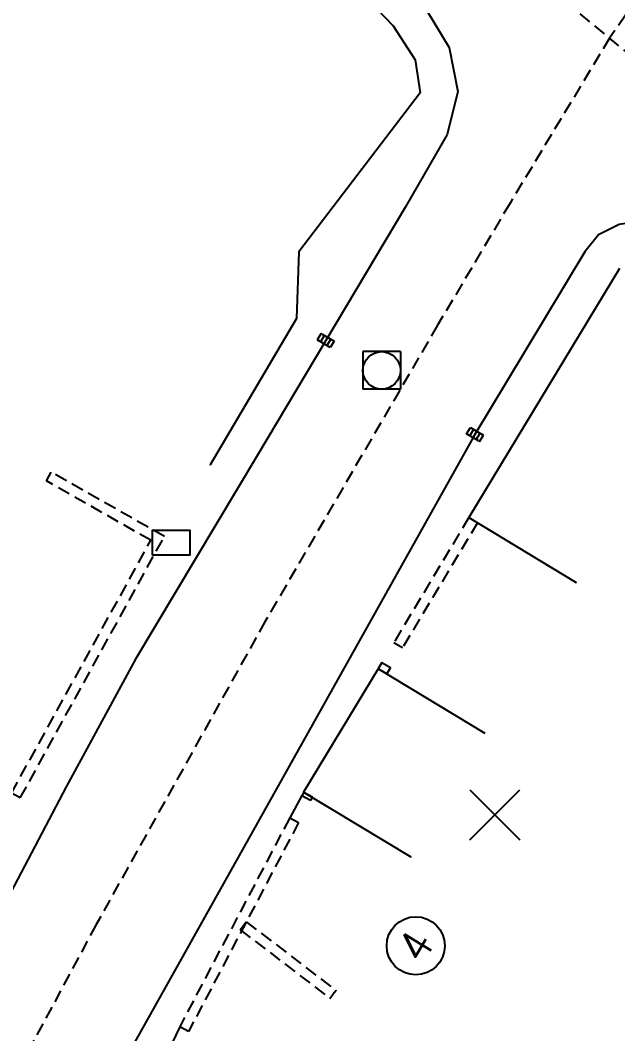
# Model space of a CAD drawing. Header units: millimetres. Extents: x 133000 to 134000, y 143000 to 144000.
# Drawn here: x 133341.51 to 133365.38, y 143817.87 to 143858.34 of the extents above; entities that cross this region are included whole.
import ezdxf
from ezdxf.enums import TextEntityAlignment as Align

# ---------------------------------------------------------------- set-up
doc = ezdxf.new("R2010")
doc.units = ezdxf.units.MM
doc.linetypes.add('DASHED', pattern=[0.75, 0.5, -0.25])
doc.layers.get('0').update_dxf_attribs({"linetype": 'CONTINUOUS'})
for name, color, linetype in [('W0001', 6, 'DASHED'), ('W0008', 7, 'CONTINUOUS'), ('W0100', 7, 'CONTINUOUS'), ('W0105', 7, 'CONTINUOUS'), ('W0112', 1, 'DASHED'), ('W0310', 3, 'CONTINUOUS'), ('W0400', 7, 'CONTINUOUS'), ('W0420', 7, 'CONTINUOUS'), ('W0991', 7, 'CONTINUOUS'), ('W1102', 7, 'CONTINUOUS'), ('W1471', 7, 'CONTINUOUS')]:
    doc.layers.add(name, color=color, linetype=linetype)
doc.styles.get("Standard").update_dxf_attribs({"font": 'romans.shx', "width": 0.85})

# ---------------------------------------------------------------- blocks, each defined once
blk = doc.blocks.new('t991o')
at = {"color": 0, "linetype": 'Continuous'}
for p, q in [((-1, 1), (1, -1)), ((-1, -1), (1, 1))]:
    blk.add_line(p, q, dxfattribs=at)
blk = doc.blocks.new('T400')
for p, q in [((-0.15, 0.3), (0.15, 0.3)), ((-0.15, -0.25), (-0.15, 0.3)), ((-0.15, 0.15), (0.15, 0.15)), ((-0.15, 0), (0.15, 0)), ((0.15, 0.3), (0.15, -0.25)), ((-0.15, -0.15), (0.15, -0.15)), ((-0.15, -0.25), (-0.15, -0.3)), ((-0.15, -0.3), (0.15, -0.3)), ((0.15, -0.3), (0.15, -0.25))]:
    blk.add_line(p, q)
blk = doc.blocks.new('T420')
for p, q in [((0.75, 0.75), (-0.75, 0.75)), ((-0.75, 0.75), (-0.75, -0.75)), ((0.75, 0.75), (0.75, -0.75)), ((0.75, -0.75), (-0.75, -0.75))]:
    blk.add_line(p, q)
blk.add_ellipse((0, 0), major_axis=(-0.53, 0.53), ratio=1, start_param=3.926991, end_param=10.210176)
blk = doc.blocks.new('T1471')
at = {"color": 0, "linetype": 'Continuous', "flags": 128}
blk.add_lwpolyline([(-0.75, -0.5), (-0.75, 0.5), (0.75, 0.5), (0.75, -0.5), (-0.75, -0.5)], dxfattribs=at)

msp = doc.modelspace()

# ---------------------------------------------------------------- linework, layer by layer
at = {"layer": 'W0001'}
for points in [[(133465.242, 143776.444), (133443.914, 143793.74), (133419.642, 143813.351), (133384.82, 143841.556), (133370.626, 143853.02), (133359.48, 143862.24), (133331.989, 143884.82), (133319.27, 143894.562)], [(133389.322, 143888.003), (133383.15, 143882.026), (133378.674, 143875.413), (133369.116, 143863.47), (133365.053, 143857.63), (133361.076, 143851.038), (133358.18, 143846.159), (133351.298, 143834.346), (133344.542, 143822.232), (133338.082, 143810.222), (133331.396, 143797.477), (133320.876, 143777.398), (133316.262, 143768.869), (133313.292, 143764.498), (133305.722, 143756.688), (133295.024, 143745.842), (133282.753, 143733.479)]]:
    msp.add_lwpolyline(points, dxfattribs=at)
at = {"layer": 'W0008'}
for points in [[(133333.613, 143878.444), (133349.454, 143865.653), (133356.264, 143860.069), (133357.759, 143858.703), (133358.638, 143857.258), (133358.984, 143855.498), (133358.559, 143853.784), (133356.9, 143850.897), (133353.71, 143845.554), (133350.989, 143840.972), (133349.325, 143838.191), (133346.106, 143832.829), (133343.336, 143827.729), (133340.281, 143821.93)], [(133463.071, 143773.652), (133439.391, 143792.845), (133382.641, 143838.789), (133379.663, 143841.21), (133377.089, 143843.29), (133369.456, 143849.441), (133368.317, 143850.164), (133366.878, 143850.408), (133365.433, 143850.189), (133364.605, 143849.768), (133364.061, 143849.092), (133360.966, 143843.945), (133359.676, 143841.802), (133343.576, 143813.071), (133340.673, 143807.567)]]:
    msp.add_lwpolyline(points, dxfattribs=at)
at = {"layer": 'W0100'}
for points in [[(133365.448, 143848.424), (133359.435, 143838.484), (133363.713, 143835.896), (133363.713, 143835.896), (133363.713, 143835.896), (133363.713, 143835.896), (133363.713, 143835.896), (133363.713, 143835.896), (133363.713, 143835.896), (133363.713, 143835.896), (133363.713, 143835.896), (133363.713, 143835.896), (133363.713, 143835.896), (133363.713, 143835.896), (133363.713, 143835.896), (133363.713, 143835.896), (133363.713, 143835.896), (133363.713, 143835.896), (133363.713, 143835.896), (133363.713, 143835.896), (133363.713, 143835.896), (133363.713, 143835.896), (133363.713, 143835.896), (133363.713, 143835.896), (133363.713, 143835.896), (133363.713, 143835.896), (133363.713, 143835.896), (133363.713, 143835.896), (133363.713, 143835.896), (133363.713, 143835.896), (133363.713, 143835.896), (133363.713, 143835.896), (133363.713, 143835.896), (133363.713, 143835.896), (133363.713, 143835.896), (133363.713, 143835.896), (133363.713, 143835.896), (133363.713, 143835.896), (133363.713, 143835.896), (133363.713, 143835.896), (133363.713, 143835.896), (133363.713, 143835.896), (133363.713, 143835.896), (133363.713, 143835.896), (133363.713, 143835.896), (133363.713, 143835.896), (133363.713, 143835.896), (133363.713, 143835.896), (133363.713, 143835.896), (133363.713, 143835.896), (133363.713, 143835.896), (133363.713, 143835.896), (133363.713, 143835.896), (133363.713, 143835.896), (133363.713, 143835.896), (133363.713, 143835.896), (133363.713, 143835.896), (133363.713, 143835.896), (133363.713, 143835.896), (133363.713, 143835.896), (133363.713, 143835.896), (133363.713, 143835.896), (133363.713, 143835.896), (133363.713, 143835.896), (133363.713, 143835.896), (133363.713, 143835.896), (133363.713, 143835.896), (133363.713, 143835.896), (133363.713, 143835.896), (133363.713, 143835.896), (133363.713, 143835.896), (133363.713, 143835.896), (133363.713, 143835.896), (133363.713, 143835.896), (133363.713, 143835.896), (133363.713, 143835.896), (133363.713, 143835.896), (133363.713, 143835.896), (133363.713, 143835.896), (133363.713, 143835.896), (133363.713, 143835.896), (133363.713, 143835.896), (133363.713, 143835.896), (133363.713, 143835.896), (133363.713, 143835.896), (133363.713, 143835.896), (133363.713, 143835.896), (133363.713, 143835.896), (133363.713, 143835.896), (133363.713, 143835.896), (133363.713, 143835.896), (133363.713, 143835.896), (133363.713, 143835.896), (133363.713, 143835.896), (133363.713, 143835.896), (133363.713, 143835.896), (133363.713, 143835.896), (133363.713, 143835.896)], [(133360.086, 143829.859), (133355.804, 143832.441), (133352.831, 143827.512), (133357.112, 143824.93), (133357.112, 143824.93), (133357.112, 143824.93), (133357.112, 143824.93), (133357.112, 143824.93), (133357.112, 143824.93), (133357.112, 143824.93), (133357.112, 143824.93), (133357.112, 143824.93), (133357.112, 143824.93), (133357.112, 143824.93), (133357.112, 143824.93), (133357.112, 143824.93), (133357.112, 143824.93), (133357.112, 143824.93), (133357.112, 143824.93), (133357.112, 143824.93), (133357.112, 143824.93), (133357.112, 143824.93), (133357.112, 143824.93), (133357.112, 143824.93), (133357.112, 143824.93), (133357.112, 143824.93), (133357.112, 143824.93), (133357.112, 143824.93), (133357.112, 143824.93), (133357.112, 143824.93), (133357.112, 143824.93), (133357.112, 143824.93), (133357.112, 143824.93), (133357.112, 143824.93), (133357.112, 143824.93), (133357.112, 143824.93), (133357.112, 143824.93), (133357.112, 143824.93), (133357.112, 143824.93), (133357.112, 143824.93), (133357.112, 143824.93), (133357.112, 143824.93), (133357.112, 143824.93), (133357.112, 143824.93), (133357.112, 143824.93), (133357.112, 143824.93), (133357.112, 143824.93), (133357.112, 143824.93), (133357.112, 143824.93), (133357.112, 143824.93), (133357.112, 143824.93), (133357.112, 143824.93), (133357.112, 143824.93), (133357.112, 143824.93), (133357.112, 143824.93), (133357.112, 143824.93), (133357.112, 143824.93), (133357.112, 143824.93), (133357.112, 143824.93), (133357.112, 143824.93), (133357.112, 143824.93), (133357.112, 143824.93), (133357.112, 143824.93), (133357.112, 143824.93), (133357.112, 143824.93), (133357.112, 143824.93), (133357.112, 143824.93), (133357.112, 143824.93), (133357.112, 143824.93), (133357.112, 143824.93), (133357.112, 143824.93), (133357.112, 143824.93), (133357.112, 143824.93), (133357.112, 143824.93), (133357.112, 143824.93), (133357.112, 143824.93), (133357.112, 143824.93), (133357.112, 143824.93), (133357.112, 143824.93), (133357.112, 143824.93), (133357.112, 143824.93), (133357.112, 143824.93), (133357.112, 143824.93), (133357.112, 143824.93), (133357.112, 143824.93), (133357.112, 143824.93), (133357.112, 143824.93), (133357.112, 143824.93), (133357.112, 143824.93), (133357.112, 143824.93), (133357.112, 143824.93), (133357.112, 143824.93), (133357.112, 143824.93), (133357.112, 143824.93), (133357.112, 143824.93), (133357.112, 143824.93), (133357.112, 143824.93), (133357.112, 143824.93), (133357.112, 143824.93), (133357.112, 143824.93), (133357.112, 143824.93), (133357.112, 143824.93), (133357.112, 143824.93), (133357.112, 143824.93), (133357.112, 143824.93), (133357.112, 143824.93), (133357.112, 143824.93), (133357.112, 143824.93), (133357.112, 143824.93), (133357.112, 143824.93), (133357.112, 143824.93), (133357.112, 143824.93), (133357.112, 143824.93), (133357.112, 143824.93), (133357.112, 143824.93), (133357.112, 143824.93), (133357.112, 143824.93), (133357.112, 143824.93), (133357.112, 143824.93), (133357.112, 143824.93)]]:
    msp.add_lwpolyline(points, dxfattribs=at)
at = {"layer": 'W0105'}
for p, q in [((133352.758, 143827.382), (133352.275, 143826.488)), ((133347.878, 143818.152), (133347.42, 143817.178))]:
    msp.add_line(p, q, dxfattribs=at)
at = {"layer": 'W0112'}
for points in [[(133341.51, 143827.291), (133341.16, 143827.484), (133346.727, 143837.574), (133342.551, 143839.947), (133342.749, 143840.295), (133342.749, 143840.295), (133342.749, 143840.295), (133342.749, 143840.295), (133342.749, 143840.295), (133342.749, 143840.295), (133342.749, 143840.295), (133342.749, 143840.295), (133342.749, 143840.295), (133342.749, 143840.295), (133342.749, 143840.295), (133342.749, 143840.295), (133342.749, 143840.295), (133342.749, 143840.295), (133342.749, 143840.295), (133342.749, 143840.295), (133342.749, 143840.295), (133342.749, 143840.295), (133342.749, 143840.295), (133342.749, 143840.295), (133342.749, 143840.295), (133342.749, 143840.295), (133342.749, 143840.295), (133342.749, 143840.295), (133342.749, 143840.295), (133342.749, 143840.295), (133342.749, 143840.295), (133342.749, 143840.295), (133342.749, 143840.295), (133342.749, 143840.295), (133342.749, 143840.295), (133342.749, 143840.295), (133342.749, 143840.295), (133342.749, 143840.295), (133342.749, 143840.295), (133342.749, 143840.295), (133342.749, 143840.295), (133342.749, 143840.295), (133342.749, 143840.295), (133342.749, 143840.295), (133342.749, 143840.295), (133342.749, 143840.295), (133342.749, 143840.295), (133342.749, 143840.295), (133342.749, 143840.295), (133342.749, 143840.295), (133342.749, 143840.295), (133342.749, 143840.295), (133342.749, 143840.295), (133342.749, 143840.295), (133342.749, 143840.295), (133342.749, 143840.295), (133342.749, 143840.295), (133342.749, 143840.295), (133342.749, 143840.295), (133342.749, 143840.295), (133342.749, 143840.295), (133342.749, 143840.295), (133342.749, 143840.295), (133342.749, 143840.295), (133342.749, 143840.295), (133342.749, 143840.295), (133342.749, 143840.295), (133342.749, 143840.295), (133342.749, 143840.295), (133342.749, 143840.295), (133342.749, 143840.295), (133342.749, 143840.295), (133342.749, 143840.295), (133342.749, 143840.295), (133342.749, 143840.295), (133342.749, 143840.295), (133342.749, 143840.295), (133342.749, 143840.295), (133342.749, 143840.295), (133342.749, 143840.295), (133342.749, 143840.295), (133342.749, 143840.295), (133342.749, 143840.295), (133342.749, 143840.295), (133342.749, 143840.295), (133342.749, 143840.295), (133342.749, 143840.295), (133342.749, 143840.295), (133342.749, 143840.295), (133342.749, 143840.295), (133342.749, 143840.295), (133342.749, 143840.295), (133342.749, 143840.295), (133342.749, 143840.295), (133342.749, 143840.295), (133342.749, 143840.295), (133342.749, 143840.295), (133342.749, 143840.295), (133342.749, 143840.295), (133342.749, 143840.295), (133342.749, 143840.295), (133342.749, 143840.295), (133342.749, 143840.295), (133342.749, 143840.295), (133342.749, 143840.295), (133342.749, 143840.295), (133342.749, 143840.295), (133342.749, 143840.295), (133342.749, 143840.295), (133342.749, 143840.295), (133342.749, 143840.295), (133342.749, 143840.295), (133342.749, 143840.295), (133342.749, 143840.295), (133342.749, 143840.295), (133342.749, 143840.295), (133342.749, 143840.295), (133342.749, 143840.295), (133342.749, 143840.295), (133342.749, 143840.295)], [(133341.51, 143827.291), (133347.268, 143837.727), (133342.749, 143840.295), (133342.749, 143840.295), (133342.749, 143840.295), (133342.749, 143840.295), (133342.749, 143840.295), (133342.749, 143840.295), (133342.749, 143840.295), (133342.749, 143840.295), (133342.749, 143840.295), (133342.749, 143840.295), (133342.749, 143840.295), (133342.749, 143840.295), (133342.749, 143840.295), (133342.749, 143840.295), (133342.749, 143840.295), (133342.749, 143840.295), (133342.749, 143840.295), (133342.749, 143840.295), (133342.749, 143840.295), (133342.749, 143840.295), (133342.749, 143840.295), (133342.749, 143840.295), (133342.749, 143840.295), (133342.749, 143840.295), (133342.749, 143840.295), (133342.749, 143840.295), (133342.749, 143840.295), (133342.749, 143840.295), (133342.749, 143840.295), (133342.749, 143840.295), (133342.749, 143840.295), (133342.749, 143840.295), (133342.749, 143840.295), (133342.749, 143840.295), (133342.749, 143840.295), (133342.749, 143840.295), (133342.749, 143840.295), (133342.749, 143840.295), (133342.749, 143840.295), (133342.749, 143840.295), (133342.749, 143840.295), (133342.749, 143840.295), (133342.749, 143840.295), (133342.749, 143840.295), (133342.749, 143840.295), (133342.749, 143840.295), (133342.749, 143840.295), (133342.749, 143840.295), (133342.749, 143840.295), (133342.749, 143840.295), (133342.749, 143840.295), (133342.749, 143840.295), (133342.749, 143840.295), (133342.749, 143840.295), (133342.749, 143840.295), (133342.749, 143840.295), (133342.749, 143840.295), (133342.749, 143840.295), (133342.749, 143840.295), (133342.749, 143840.295), (133342.749, 143840.295), (133342.749, 143840.295), (133342.749, 143840.295), (133342.749, 143840.295), (133342.749, 143840.295), (133342.749, 143840.295), (133342.749, 143840.295), (133342.749, 143840.295), (133342.749, 143840.295), (133342.749, 143840.295), (133342.749, 143840.295), (133342.749, 143840.295), (133342.749, 143840.295), (133342.749, 143840.295), (133342.749, 143840.295), (133342.749, 143840.295), (133342.749, 143840.295), (133342.749, 143840.295), (133342.749, 143840.295), (133342.749, 143840.295), (133342.749, 143840.295), (133342.749, 143840.295), (133342.749, 143840.295), (133342.749, 143840.295), (133342.749, 143840.295), (133342.749, 143840.295), (133342.749, 143840.295), (133342.749, 143840.295), (133342.749, 143840.295), (133342.749, 143840.295), (133342.749, 143840.295), (133342.749, 143840.295), (133342.749, 143840.295), (133342.749, 143840.295), (133342.749, 143840.295), (133342.749, 143840.295), (133342.749, 143840.295), (133342.749, 143840.295), (133342.749, 143840.295), (133342.749, 143840.295), (133342.749, 143840.295), (133342.749, 143840.295), (133342.749, 143840.295), (133342.749, 143840.295), (133342.749, 143840.295), (133342.749, 143840.295), (133342.749, 143840.295), (133342.749, 143840.295), (133342.749, 143840.295), (133342.749, 143840.295), (133342.749, 143840.295), (133342.749, 143840.295), (133342.749, 143840.295), (133342.749, 143840.295), (133342.749, 143840.295), (133342.749, 143840.295), (133342.749, 143840.295), (133342.749, 143840.295)], [(133359.432, 143838.485), (133359.776, 143838.279), (133356.777, 143833.28), (133356.434, 143833.486), (133356.434, 143833.486), (133356.434, 143833.486), (133356.434, 143833.486), (133356.434, 143833.486), (133356.434, 143833.486), (133356.434, 143833.486), (133356.434, 143833.486), (133356.434, 143833.486), (133356.434, 143833.486), (133356.434, 143833.486), (133356.434, 143833.486), (133356.434, 143833.486), (133356.434, 143833.486), (133356.434, 143833.486), (133356.434, 143833.486), (133356.434, 143833.486), (133356.434, 143833.486), (133356.434, 143833.486), (133356.434, 143833.486), (133356.434, 143833.486), (133356.434, 143833.486), (133356.434, 143833.486), (133356.434, 143833.486), (133356.434, 143833.486), (133356.434, 143833.486), (133356.434, 143833.486), (133356.434, 143833.486), (133356.434, 143833.486), (133356.434, 143833.486), (133356.434, 143833.486), (133356.434, 143833.486), (133356.434, 143833.486), (133356.434, 143833.486), (133356.434, 143833.486), (133356.434, 143833.486), (133356.434, 143833.486), (133356.434, 143833.486), (133356.434, 143833.486), (133356.434, 143833.486), (133356.434, 143833.486), (133356.434, 143833.486), (133356.434, 143833.486), (133356.434, 143833.486), (133356.434, 143833.486), (133356.434, 143833.486), (133356.434, 143833.486), (133356.434, 143833.486), (133356.434, 143833.486), (133356.434, 143833.486), (133356.434, 143833.486), (133356.434, 143833.486), (133356.434, 143833.486), (133356.434, 143833.486), (133356.434, 143833.486), (133356.434, 143833.486), (133356.434, 143833.486), (133356.434, 143833.486), (133356.434, 143833.486), (133356.434, 143833.486), (133356.434, 143833.486), (133356.434, 143833.486), (133356.434, 143833.486), (133356.434, 143833.486), (133356.434, 143833.486), (133356.434, 143833.486), (133356.434, 143833.486), (133356.434, 143833.486), (133356.434, 143833.486), (133356.434, 143833.486), (133356.434, 143833.486), (133356.434, 143833.486), (133356.434, 143833.486), (133356.434, 143833.486), (133356.434, 143833.486), (133356.434, 143833.486), (133356.434, 143833.486), (133356.434, 143833.486), (133356.434, 143833.486), (133356.434, 143833.486), (133356.434, 143833.486), (133356.434, 143833.486), (133356.434, 143833.486), (133356.434, 143833.486), (133356.434, 143833.486), (133356.434, 143833.486), (133356.434, 143833.486), (133356.434, 143833.486), (133356.434, 143833.486), (133356.434, 143833.486), (133356.434, 143833.486), (133356.434, 143833.486), (133356.434, 143833.486), (133356.434, 143833.486), (133356.434, 143833.486), (133356.434, 143833.486), (133356.434, 143833.486), (133356.434, 143833.486), (133356.434, 143833.486), (133356.434, 143833.486), (133356.434, 143833.486), (133356.434, 143833.486), (133356.434, 143833.486), (133356.434, 143833.486), (133356.434, 143833.486), (133356.434, 143833.486), (133356.434, 143833.486), (133356.434, 143833.486), (133356.434, 143833.486), (133356.434, 143833.486), (133356.434, 143833.486), (133356.434, 143833.486), (133356.434, 143833.486), (133356.434, 143833.486), (133356.434, 143833.486), (133356.434, 143833.486), (133356.434, 143833.486)], [(133359.432, 143838.485), (133356.434, 143833.486), (133356.434, 143833.486), (133356.434, 143833.486), (133356.434, 143833.486), (133356.434, 143833.486), (133356.434, 143833.486), (133356.434, 143833.486), (133356.434, 143833.486), (133356.434, 143833.486), (133356.434, 143833.486), (133356.434, 143833.486), (133356.434, 143833.486), (133356.434, 143833.486), (133356.434, 143833.486), (133356.434, 143833.486), (133356.434, 143833.486), (133356.434, 143833.486), (133356.434, 143833.486), (133356.434, 143833.486), (133356.434, 143833.486), (133356.434, 143833.486), (133356.434, 143833.486), (133356.434, 143833.486), (133356.434, 143833.486), (133356.434, 143833.486), (133356.434, 143833.486), (133356.434, 143833.486), (133356.434, 143833.486), (133356.434, 143833.486), (133356.434, 143833.486), (133356.434, 143833.486), (133356.434, 143833.486), (133356.434, 143833.486), (133356.434, 143833.486), (133356.434, 143833.486), (133356.434, 143833.486), (133356.434, 143833.486), (133356.434, 143833.486), (133356.434, 143833.486), (133356.434, 143833.486), (133356.434, 143833.486), (133356.434, 143833.486), (133356.434, 143833.486), (133356.434, 143833.486), (133356.434, 143833.486), (133356.434, 143833.486), (133356.434, 143833.486), (133356.434, 143833.486), (133356.434, 143833.486), (133356.434, 143833.486), (133356.434, 143833.486), (133356.434, 143833.486), (133356.434, 143833.486), (133356.434, 143833.486), (133356.434, 143833.486), (133356.434, 143833.486), (133356.434, 143833.486), (133356.434, 143833.486), (133356.434, 143833.486), (133356.434, 143833.486), (133356.434, 143833.486), (133356.434, 143833.486), (133356.434, 143833.486), (133356.434, 143833.486), (133356.434, 143833.486), (133356.434, 143833.486), (133356.434, 143833.486), (133356.434, 143833.486), (133356.434, 143833.486), (133356.434, 143833.486), (133356.434, 143833.486), (133356.434, 143833.486), (133356.434, 143833.486), (133356.434, 143833.486), (133356.434, 143833.486), (133356.434, 143833.486), (133356.434, 143833.486), (133356.434, 143833.486), (133356.434, 143833.486), (133356.434, 143833.486), (133356.434, 143833.486), (133356.434, 143833.486), (133356.434, 143833.486), (133356.434, 143833.486), (133356.434, 143833.486), (133356.434, 143833.486), (133356.434, 143833.486), (133356.434, 143833.486), (133356.434, 143833.486), (133356.434, 143833.486), (133356.434, 143833.486), (133356.434, 143833.486), (133356.434, 143833.486), (133356.434, 143833.486), (133356.434, 143833.486), (133356.434, 143833.486), (133356.434, 143833.486), (133356.434, 143833.486), (133356.434, 143833.486), (133356.434, 143833.486), (133356.434, 143833.486), (133356.434, 143833.486), (133356.434, 143833.486), (133356.434, 143833.486), (133356.434, 143833.486), (133356.434, 143833.486), (133356.434, 143833.486), (133356.434, 143833.486), (133356.434, 143833.486), (133356.434, 143833.486), (133356.434, 143833.486), (133356.434, 143833.486), (133356.434, 143833.486), (133356.434, 143833.486), (133356.434, 143833.486), (133356.434, 143833.486), (133356.434, 143833.486), (133356.434, 143833.486), (133356.434, 143833.486)], [(133355.95, 143832.695), (133356.296, 143832.494), (133356.148, 143832.24), (133355.803, 143832.442), (133355.803, 143832.442), (133355.803, 143832.442), (133355.803, 143832.442), (133355.803, 143832.442), (133355.803, 143832.442), (133355.803, 143832.442), (133355.803, 143832.442), (133355.803, 143832.442), (133355.803, 143832.442), (133355.803, 143832.442), (133355.803, 143832.442), (133355.803, 143832.442), (133355.803, 143832.442), (133355.803, 143832.442), (133355.803, 143832.442), (133355.803, 143832.442), (133355.803, 143832.442), (133355.803, 143832.442), (133355.803, 143832.442), (133355.803, 143832.442), (133355.803, 143832.442), (133355.803, 143832.442), (133355.803, 143832.442), (133355.803, 143832.442), (133355.803, 143832.442), (133355.803, 143832.442), (133355.803, 143832.442), (133355.803, 143832.442), (133355.803, 143832.442), (133355.803, 143832.442), (133355.803, 143832.442), (133355.803, 143832.442), (133355.803, 143832.442), (133355.803, 143832.442), (133355.803, 143832.442), (133355.803, 143832.442), (133355.803, 143832.442), (133355.803, 143832.442), (133355.803, 143832.442), (133355.803, 143832.442), (133355.803, 143832.442), (133355.803, 143832.442), (133355.803, 143832.442), (133355.803, 143832.442), (133355.803, 143832.442), (133355.803, 143832.442), (133355.803, 143832.442), (133355.803, 143832.442), (133355.803, 143832.442), (133355.803, 143832.442), (133355.803, 143832.442), (133355.803, 143832.442), (133355.803, 143832.442), (133355.803, 143832.442), (133355.803, 143832.442), (133355.803, 143832.442), (133355.803, 143832.442), (133355.803, 143832.442), (133355.803, 143832.442), (133355.803, 143832.442), (133355.803, 143832.442), (133355.803, 143832.442), (133355.803, 143832.442), (133355.803, 143832.442), (133355.803, 143832.442), (133355.803, 143832.442), (133355.803, 143832.442), (133355.803, 143832.442), (133355.803, 143832.442), (133355.803, 143832.442), (133355.803, 143832.442), (133355.803, 143832.442), (133355.803, 143832.442), (133355.803, 143832.442), (133355.803, 143832.442), (133355.803, 143832.442), (133355.803, 143832.442), (133355.803, 143832.442), (133355.803, 143832.442), (133355.803, 143832.442), (133355.803, 143832.442), (133355.803, 143832.442), (133355.803, 143832.442), (133355.803, 143832.442), (133355.803, 143832.442), (133355.803, 143832.442), (133355.803, 143832.442), (133355.803, 143832.442), (133355.803, 143832.442), (133355.803, 143832.442), (133355.803, 143832.442), (133355.803, 143832.442), (133355.803, 143832.442), (133355.803, 143832.442), (133355.803, 143832.442), (133355.803, 143832.442), (133355.803, 143832.442), (133355.803, 143832.442), (133355.803, 143832.442), (133355.803, 143832.442), (133355.803, 143832.442), (133355.803, 143832.442), (133355.803, 143832.442), (133355.803, 143832.442), (133355.803, 143832.442), (133355.803, 143832.442), (133355.803, 143832.442), (133355.803, 143832.442), (133355.803, 143832.442), (133355.803, 143832.442), (133355.803, 143832.442), (133355.803, 143832.442), (133355.803, 143832.442), (133355.803, 143832.442), (133355.803, 143832.442), (133355.803, 143832.442)], [(133355.95, 143832.695), (133355.803, 143832.442), (133355.803, 143832.442), (133355.803, 143832.442), (133355.803, 143832.442), (133355.803, 143832.442), (133355.803, 143832.442), (133355.803, 143832.442), (133355.803, 143832.442), (133355.803, 143832.442), (133355.803, 143832.442), (133355.803, 143832.442), (133355.803, 143832.442), (133355.803, 143832.442), (133355.803, 143832.442), (133355.803, 143832.442), (133355.803, 143832.442), (133355.803, 143832.442), (133355.803, 143832.442), (133355.803, 143832.442), (133355.803, 143832.442), (133355.803, 143832.442), (133355.803, 143832.442), (133355.803, 143832.442), (133355.803, 143832.442), (133355.803, 143832.442), (133355.803, 143832.442), (133355.803, 143832.442), (133355.803, 143832.442), (133355.803, 143832.442), (133355.803, 143832.442), (133355.803, 143832.442), (133355.803, 143832.442), (133355.803, 143832.442), (133355.803, 143832.442), (133355.803, 143832.442), (133355.803, 143832.442), (133355.803, 143832.442), (133355.803, 143832.442), (133355.803, 143832.442), (133355.803, 143832.442), (133355.803, 143832.442), (133355.803, 143832.442), (133355.803, 143832.442), (133355.803, 143832.442), (133355.803, 143832.442), (133355.803, 143832.442), (133355.803, 143832.442), (133355.803, 143832.442), (133355.803, 143832.442), (133355.803, 143832.442), (133355.803, 143832.442), (133355.803, 143832.442), (133355.803, 143832.442), (133355.803, 143832.442), (133355.803, 143832.442), (133355.803, 143832.442), (133355.803, 143832.442), (133355.803, 143832.442), (133355.803, 143832.442), (133355.803, 143832.442), (133355.803, 143832.442), (133355.803, 143832.442), (133355.803, 143832.442), (133355.803, 143832.442), (133355.803, 143832.442), (133355.803, 143832.442), (133355.803, 143832.442), (133355.803, 143832.442), (133355.803, 143832.442), (133355.803, 143832.442), (133355.803, 143832.442), (133355.803, 143832.442), (133355.803, 143832.442), (133355.803, 143832.442), (133355.803, 143832.442), (133355.803, 143832.442), (133355.803, 143832.442), (133355.803, 143832.442), (133355.803, 143832.442), (133355.803, 143832.442), (133355.803, 143832.442), (133355.803, 143832.442), (133355.803, 143832.442), (133355.803, 143832.442), (133355.803, 143832.442), (133355.803, 143832.442), (133355.803, 143832.442), (133355.803, 143832.442), (133355.803, 143832.442), (133355.803, 143832.442), (133355.803, 143832.442), (133355.803, 143832.442), (133355.803, 143832.442), (133355.803, 143832.442), (133355.803, 143832.442), (133355.803, 143832.442), (133355.803, 143832.442), (133355.803, 143832.442), (133355.803, 143832.442), (133355.803, 143832.442), (133355.803, 143832.442), (133355.803, 143832.442), (133355.803, 143832.442), (133355.803, 143832.442), (133355.803, 143832.442), (133355.803, 143832.442), (133355.803, 143832.442), (133355.803, 143832.442), (133355.803, 143832.442), (133355.803, 143832.442), (133355.803, 143832.442), (133355.803, 143832.442), (133355.803, 143832.442), (133355.803, 143832.442), (133355.803, 143832.442), (133355.803, 143832.442), (133355.803, 143832.442), (133355.803, 143832.442), (133355.803, 143832.442)], [(133352.832, 143827.518), (133353.185, 143827.33), (133353.107, 143827.183), (133352.754, 143827.371), (133352.754, 143827.371), (133352.754, 143827.371), (133352.754, 143827.371), (133352.754, 143827.371), (133352.754, 143827.371), (133352.754, 143827.371), (133352.754, 143827.371), (133352.754, 143827.371), (133352.754, 143827.371), (133352.754, 143827.371), (133352.754, 143827.371), (133352.754, 143827.371), (133352.754, 143827.371), (133352.754, 143827.371), (133352.754, 143827.371), (133352.754, 143827.371), (133352.754, 143827.371), (133352.754, 143827.371), (133352.754, 143827.371), (133352.754, 143827.371), (133352.754, 143827.371), (133352.754, 143827.371), (133352.754, 143827.371), (133352.754, 143827.371), (133352.754, 143827.371), (133352.754, 143827.371), (133352.754, 143827.371), (133352.754, 143827.371), (133352.754, 143827.371), (133352.754, 143827.371), (133352.754, 143827.371), (133352.754, 143827.371), (133352.754, 143827.371), (133352.754, 143827.371), (133352.754, 143827.371), (133352.754, 143827.371), (133352.754, 143827.371), (133352.754, 143827.371), (133352.754, 143827.371), (133352.754, 143827.371), (133352.754, 143827.371), (133352.754, 143827.371), (133352.754, 143827.371), (133352.754, 143827.371), (133352.754, 143827.371), (133352.754, 143827.371), (133352.754, 143827.371), (133352.754, 143827.371), (133352.754, 143827.371), (133352.754, 143827.371), (133352.754, 143827.371), (133352.754, 143827.371), (133352.754, 143827.371), (133352.754, 143827.371), (133352.754, 143827.371), (133352.754, 143827.371), (133352.754, 143827.371), (133352.754, 143827.371), (133352.754, 143827.371), (133352.754, 143827.371), (133352.754, 143827.371), (133352.754, 143827.371), (133352.754, 143827.371), (133352.754, 143827.371), (133352.754, 143827.371), (133352.754, 143827.371), (133352.754, 143827.371), (133352.754, 143827.371), (133352.754, 143827.371), (133352.754, 143827.371), (133352.754, 143827.371), (133352.754, 143827.371), (133352.754, 143827.371), (133352.754, 143827.371), (133352.754, 143827.371), (133352.754, 143827.371), (133352.754, 143827.371), (133352.754, 143827.371), (133352.754, 143827.371), (133352.754, 143827.371), (133352.754, 143827.371), (133352.754, 143827.371), (133352.754, 143827.371), (133352.754, 143827.371), (133352.754, 143827.371), (133352.754, 143827.371), (133352.754, 143827.371), (133352.754, 143827.371), (133352.754, 143827.371), (133352.754, 143827.371), (133352.754, 143827.371), (133352.754, 143827.371), (133352.754, 143827.371), (133352.754, 143827.371), (133352.754, 143827.371), (133352.754, 143827.371), (133352.754, 143827.371), (133352.754, 143827.371), (133352.754, 143827.371), (133352.754, 143827.371), (133352.754, 143827.371), (133352.754, 143827.371), (133352.754, 143827.371), (133352.754, 143827.371), (133352.754, 143827.371), (133352.754, 143827.371), (133352.754, 143827.371), (133352.754, 143827.371), (133352.754, 143827.371), (133352.754, 143827.371), (133352.754, 143827.371), (133352.754, 143827.371), (133352.754, 143827.371), (133352.754, 143827.371), (133352.754, 143827.371), (133352.754, 143827.371)], [(133352.832, 143827.518), (133352.754, 143827.371), (133352.754, 143827.371), (133352.754, 143827.371), (133352.754, 143827.371), (133352.754, 143827.371), (133352.754, 143827.371), (133352.754, 143827.371), (133352.754, 143827.371), (133352.754, 143827.371), (133352.754, 143827.371), (133352.754, 143827.371), (133352.754, 143827.371), (133352.754, 143827.371), (133352.754, 143827.371), (133352.754, 143827.371), (133352.754, 143827.371), (133352.754, 143827.371), (133352.754, 143827.371), (133352.754, 143827.371), (133352.754, 143827.371), (133352.754, 143827.371), (133352.754, 143827.371), (133352.754, 143827.371), (133352.754, 143827.371), (133352.754, 143827.371), (133352.754, 143827.371), (133352.754, 143827.371), (133352.754, 143827.371), (133352.754, 143827.371), (133352.754, 143827.371), (133352.754, 143827.371), (133352.754, 143827.371), (133352.754, 143827.371), (133352.754, 143827.371), (133352.754, 143827.371), (133352.754, 143827.371), (133352.754, 143827.371), (133352.754, 143827.371), (133352.754, 143827.371), (133352.754, 143827.371), (133352.754, 143827.371), (133352.754, 143827.371), (133352.754, 143827.371), (133352.754, 143827.371), (133352.754, 143827.371), (133352.754, 143827.371), (133352.754, 143827.371), (133352.754, 143827.371), (133352.754, 143827.371), (133352.754, 143827.371), (133352.754, 143827.371), (133352.754, 143827.371), (133352.754, 143827.371), (133352.754, 143827.371), (133352.754, 143827.371), (133352.754, 143827.371), (133352.754, 143827.371), (133352.754, 143827.371), (133352.754, 143827.371), (133352.754, 143827.371), (133352.754, 143827.371), (133352.754, 143827.371), (133352.754, 143827.371), (133352.754, 143827.371), (133352.754, 143827.371), (133352.754, 143827.371), (133352.754, 143827.371), (133352.754, 143827.371), (133352.754, 143827.371), (133352.754, 143827.371), (133352.754, 143827.371), (133352.754, 143827.371), (133352.754, 143827.371), (133352.754, 143827.371), (133352.754, 143827.371), (133352.754, 143827.371), (133352.754, 143827.371), (133352.754, 143827.371), (133352.754, 143827.371), (133352.754, 143827.371), (133352.754, 143827.371), (133352.754, 143827.371), (133352.754, 143827.371), (133352.754, 143827.371), (133352.754, 143827.371), (133352.754, 143827.371), (133352.754, 143827.371), (133352.754, 143827.371), (133352.754, 143827.371), (133352.754, 143827.371), (133352.754, 143827.371), (133352.754, 143827.371), (133352.754, 143827.371), (133352.754, 143827.371), (133352.754, 143827.371), (133352.754, 143827.371), (133352.754, 143827.371), (133352.754, 143827.371), (133352.754, 143827.371), (133352.754, 143827.371), (133352.754, 143827.371), (133352.754, 143827.371), (133352.754, 143827.371), (133352.754, 143827.371), (133352.754, 143827.371), (133352.754, 143827.371), (133352.754, 143827.371), (133352.754, 143827.371), (133352.754, 143827.371), (133352.754, 143827.371), (133352.754, 143827.371), (133352.754, 143827.371), (133352.754, 143827.371), (133352.754, 143827.371), (133352.754, 143827.371), (133352.754, 143827.371), (133352.754, 143827.371), (133352.754, 143827.371), (133352.754, 143827.371)], [(133352.273, 143826.488), (133352.627, 143826.302), (133348.232, 143817.965), (133347.878, 143818.151), (133347.878, 143818.151), (133347.878, 143818.151), (133347.878, 143818.151), (133347.878, 143818.151), (133347.878, 143818.151), (133347.878, 143818.151), (133347.878, 143818.151), (133347.878, 143818.151), (133347.878, 143818.151), (133347.878, 143818.151), (133347.878, 143818.151), (133347.878, 143818.151), (133347.878, 143818.151), (133347.878, 143818.151), (133347.878, 143818.151), (133347.878, 143818.151), (133347.878, 143818.151), (133347.878, 143818.151), (133347.878, 143818.151), (133347.878, 143818.151), (133347.878, 143818.151), (133347.878, 143818.151), (133347.878, 143818.151), (133347.878, 143818.151), (133347.878, 143818.151), (133347.878, 143818.151), (133347.878, 143818.151), (133347.878, 143818.151), (133347.878, 143818.151), (133347.878, 143818.151), (133347.878, 143818.151), (133347.878, 143818.151), (133347.878, 143818.151), (133347.878, 143818.151), (133347.878, 143818.151), (133347.878, 143818.151), (133347.878, 143818.151), (133347.878, 143818.151), (133347.878, 143818.151), (133347.878, 143818.151), (133347.878, 143818.151), (133347.878, 143818.151), (133347.878, 143818.151), (133347.878, 143818.151), (133347.878, 143818.151), (133347.878, 143818.151), (133347.878, 143818.151), (133347.878, 143818.151), (133347.878, 143818.151), (133347.878, 143818.151), (133347.878, 143818.151), (133347.878, 143818.151), (133347.878, 143818.151), (133347.878, 143818.151), (133347.878, 143818.151), (133347.878, 143818.151), (133347.878, 143818.151), (133347.878, 143818.151), (133347.878, 143818.151), (133347.878, 143818.151), (133347.878, 143818.151), (133347.878, 143818.151), (133347.878, 143818.151), (133347.878, 143818.151), (133347.878, 143818.151), (133347.878, 143818.151), (133347.878, 143818.151), (133347.878, 143818.151), (133347.878, 143818.151), (133347.878, 143818.151), (133347.878, 143818.151), (133347.878, 143818.151), (133347.878, 143818.151), (133347.878, 143818.151), (133347.878, 143818.151), (133347.878, 143818.151), (133347.878, 143818.151), (133347.878, 143818.151), (133347.878, 143818.151), (133347.878, 143818.151), (133347.878, 143818.151), (133347.878, 143818.151), (133347.878, 143818.151), (133347.878, 143818.151), (133347.878, 143818.151), (133347.878, 143818.151), (133347.878, 143818.151), (133347.878, 143818.151), (133347.878, 143818.151), (133347.878, 143818.151), (133347.878, 143818.151), (133347.878, 143818.151), (133347.878, 143818.151), (133347.878, 143818.151), (133347.878, 143818.151), (133347.878, 143818.151), (133347.878, 143818.151), (133347.878, 143818.151), (133347.878, 143818.151), (133347.878, 143818.151), (133347.878, 143818.151), (133347.878, 143818.151), (133347.878, 143818.151), (133347.878, 143818.151), (133347.878, 143818.151), (133347.878, 143818.151), (133347.878, 143818.151), (133347.878, 143818.151), (133347.878, 143818.151), (133347.878, 143818.151), (133347.878, 143818.151), (133347.878, 143818.151), (133347.878, 143818.151), (133347.878, 143818.151), (133347.878, 143818.151), (133347.878, 143818.151)], [(133352.273, 143826.488), (133347.878, 143818.151), (133347.878, 143818.151), (133347.878, 143818.151), (133347.878, 143818.151), (133347.878, 143818.151), (133347.878, 143818.151), (133347.878, 143818.151), (133347.878, 143818.151), (133347.878, 143818.151), (133347.878, 143818.151), (133347.878, 143818.151), (133347.878, 143818.151), (133347.878, 143818.151), (133347.878, 143818.151), (133347.878, 143818.151), (133347.878, 143818.151), (133347.878, 143818.151), (133347.878, 143818.151), (133347.878, 143818.151), (133347.878, 143818.151), (133347.878, 143818.151), (133347.878, 143818.151), (133347.878, 143818.151), (133347.878, 143818.151), (133347.878, 143818.151), (133347.878, 143818.151), (133347.878, 143818.151), (133347.878, 143818.151), (133347.878, 143818.151), (133347.878, 143818.151), (133347.878, 143818.151), (133347.878, 143818.151), (133347.878, 143818.151), (133347.878, 143818.151), (133347.878, 143818.151), (133347.878, 143818.151), (133347.878, 143818.151), (133347.878, 143818.151), (133347.878, 143818.151), (133347.878, 143818.151), (133347.878, 143818.151), (133347.878, 143818.151), (133347.878, 143818.151), (133347.878, 143818.151), (133347.878, 143818.151), (133347.878, 143818.151), (133347.878, 143818.151), (133347.878, 143818.151), (133347.878, 143818.151), (133347.878, 143818.151), (133347.878, 143818.151), (133347.878, 143818.151), (133347.878, 143818.151), (133347.878, 143818.151), (133347.878, 143818.151), (133347.878, 143818.151), (133347.878, 143818.151), (133347.878, 143818.151), (133347.878, 143818.151), (133347.878, 143818.151), (133347.878, 143818.151), (133347.878, 143818.151), (133347.878, 143818.151), (133347.878, 143818.151), (133347.878, 143818.151), (133347.878, 143818.151), (133347.878, 143818.151), (133347.878, 143818.151), (133347.878, 143818.151), (133347.878, 143818.151), (133347.878, 143818.151), (133347.878, 143818.151), (133347.878, 143818.151), (133347.878, 143818.151), (133347.878, 143818.151), (133347.878, 143818.151), (133347.878, 143818.151), (133347.878, 143818.151), (133347.878, 143818.151), (133347.878, 143818.151), (133347.878, 143818.151), (133347.878, 143818.151), (133347.878, 143818.151), (133347.878, 143818.151), (133347.878, 143818.151), (133347.878, 143818.151), (133347.878, 143818.151), (133347.878, 143818.151), (133347.878, 143818.151), (133347.878, 143818.151), (133347.878, 143818.151), (133347.878, 143818.151), (133347.878, 143818.151), (133347.878, 143818.151), (133347.878, 143818.151), (133347.878, 143818.151), (133347.878, 143818.151), (133347.878, 143818.151), (133347.878, 143818.151), (133347.878, 143818.151), (133347.878, 143818.151), (133347.878, 143818.151), (133347.878, 143818.151), (133347.878, 143818.151), (133347.878, 143818.151), (133347.878, 143818.151), (133347.878, 143818.151), (133347.878, 143818.151), (133347.878, 143818.151), (133347.878, 143818.151), (133347.878, 143818.151), (133347.878, 143818.151), (133347.878, 143818.151), (133347.878, 143818.151), (133347.878, 143818.151), (133347.878, 143818.151), (133347.878, 143818.151), (133347.878, 143818.151), (133347.878, 143818.151)], [(133350.294, 143822.022), (133350.537, 143822.34), (133354.124, 143819.603), (133354.002, 143819.444), (133354.002, 143819.444), (133354.002, 143819.444), (133354.002, 143819.444), (133354.002, 143819.444), (133354.002, 143819.444), (133354.002, 143819.444), (133354.002, 143819.444), (133354.002, 143819.444), (133354.002, 143819.444), (133354.002, 143819.444), (133354.002, 143819.444), (133354.002, 143819.444), (133354.002, 143819.444), (133354.002, 143819.444), (133354.002, 143819.444), (133354.002, 143819.444), (133354.002, 143819.444), (133354.002, 143819.444), (133354.002, 143819.444), (133354.002, 143819.444), (133354.002, 143819.444), (133354.002, 143819.444), (133354.002, 143819.444), (133354.002, 143819.444), (133354.002, 143819.444), (133354.002, 143819.444), (133354.002, 143819.444), (133354.002, 143819.444), (133354.002, 143819.444), (133354.002, 143819.444), (133354.002, 143819.444), (133354.002, 143819.444), (133354.002, 143819.444), (133354.002, 143819.444), (133354.002, 143819.444), (133354.002, 143819.444), (133354.002, 143819.444), (133354.002, 143819.444), (133354.002, 143819.444), (133354.002, 143819.444), (133354.002, 143819.444), (133354.002, 143819.444), (133354.002, 143819.444), (133354.002, 143819.444), (133354.002, 143819.444), (133354.002, 143819.444), (133354.002, 143819.444), (133354.002, 143819.444), (133354.002, 143819.444), (133354.002, 143819.444), (133354.002, 143819.444), (133354.002, 143819.444), (133354.002, 143819.444), (133354.002, 143819.444), (133354.002, 143819.444), (133354.002, 143819.444), (133354.002, 143819.444), (133354.002, 143819.444), (133354.002, 143819.444), (133354.002, 143819.444), (133354.002, 143819.444), (133354.002, 143819.444), (133354.002, 143819.444), (133354.002, 143819.444), (133354.002, 143819.444), (133354.002, 143819.444), (133354.002, 143819.444), (133354.002, 143819.444), (133354.002, 143819.444), (133354.002, 143819.444), (133354.002, 143819.444), (133354.002, 143819.444), (133354.002, 143819.444), (133354.002, 143819.444), (133354.002, 143819.444), (133354.002, 143819.444), (133354.002, 143819.444), (133354.002, 143819.444), (133354.002, 143819.444), (133354.002, 143819.444), (133354.002, 143819.444), (133354.002, 143819.444), (133354.002, 143819.444), (133354.002, 143819.444), (133354.002, 143819.444), (133354.002, 143819.444), (133354.002, 143819.444), (133354.002, 143819.444), (133354.002, 143819.444), (133354.002, 143819.444), (133354.002, 143819.444), (133354.002, 143819.444), (133354.002, 143819.444), (133354.002, 143819.444), (133354.002, 143819.444), (133354.002, 143819.444), (133354.002, 143819.444), (133354.002, 143819.444), (133354.002, 143819.444), (133354.002, 143819.444), (133354.002, 143819.444), (133354.002, 143819.444), (133354.002, 143819.444), (133354.002, 143819.444), (133354.002, 143819.444), (133354.002, 143819.444), (133354.002, 143819.444), (133354.002, 143819.444), (133354.002, 143819.444), (133354.002, 143819.444), (133354.002, 143819.444), (133354.002, 143819.444), (133354.002, 143819.444), (133354.002, 143819.444), (133354.002, 143819.444), (133354.002, 143819.444)], [(133350.294, 143822.022), (133353.881, 143819.285), (133354.002, 143819.444), (133354.002, 143819.444), (133354.002, 143819.444), (133354.002, 143819.444), (133354.002, 143819.444), (133354.002, 143819.444), (133354.002, 143819.444), (133354.002, 143819.444), (133354.002, 143819.444), (133354.002, 143819.444), (133354.002, 143819.444), (133354.002, 143819.444), (133354.002, 143819.444), (133354.002, 143819.444), (133354.002, 143819.444), (133354.002, 143819.444), (133354.002, 143819.444), (133354.002, 143819.444), (133354.002, 143819.444), (133354.002, 143819.444), (133354.002, 143819.444), (133354.002, 143819.444), (133354.002, 143819.444), (133354.002, 143819.444), (133354.002, 143819.444), (133354.002, 143819.444), (133354.002, 143819.444), (133354.002, 143819.444), (133354.002, 143819.444), (133354.002, 143819.444), (133354.002, 143819.444), (133354.002, 143819.444), (133354.002, 143819.444), (133354.002, 143819.444), (133354.002, 143819.444), (133354.002, 143819.444), (133354.002, 143819.444), (133354.002, 143819.444), (133354.002, 143819.444), (133354.002, 143819.444), (133354.002, 143819.444), (133354.002, 143819.444), (133354.002, 143819.444), (133354.002, 143819.444), (133354.002, 143819.444), (133354.002, 143819.444), (133354.002, 143819.444), (133354.002, 143819.444), (133354.002, 143819.444), (133354.002, 143819.444), (133354.002, 143819.444), (133354.002, 143819.444), (133354.002, 143819.444), (133354.002, 143819.444), (133354.002, 143819.444), (133354.002, 143819.444), (133354.002, 143819.444), (133354.002, 143819.444), (133354.002, 143819.444), (133354.002, 143819.444), (133354.002, 143819.444), (133354.002, 143819.444), (133354.002, 143819.444), (133354.002, 143819.444), (133354.002, 143819.444), (133354.002, 143819.444), (133354.002, 143819.444), (133354.002, 143819.444), (133354.002, 143819.444), (133354.002, 143819.444), (133354.002, 143819.444), (133354.002, 143819.444), (133354.002, 143819.444), (133354.002, 143819.444), (133354.002, 143819.444), (133354.002, 143819.444), (133354.002, 143819.444), (133354.002, 143819.444), (133354.002, 143819.444), (133354.002, 143819.444), (133354.002, 143819.444), (133354.002, 143819.444), (133354.002, 143819.444), (133354.002, 143819.444), (133354.002, 143819.444), (133354.002, 143819.444), (133354.002, 143819.444), (133354.002, 143819.444), (133354.002, 143819.444), (133354.002, 143819.444), (133354.002, 143819.444), (133354.002, 143819.444), (133354.002, 143819.444), (133354.002, 143819.444), (133354.002, 143819.444), (133354.002, 143819.444), (133354.002, 143819.444), (133354.002, 143819.444), (133354.002, 143819.444), (133354.002, 143819.444), (133354.002, 143819.444), (133354.002, 143819.444), (133354.002, 143819.444), (133354.002, 143819.444), (133354.002, 143819.444), (133354.002, 143819.444), (133354.002, 143819.444), (133354.002, 143819.444), (133354.002, 143819.444), (133354.002, 143819.444), (133354.002, 143819.444), (133354.002, 143819.444), (133354.002, 143819.444), (133354.002, 143819.444), (133354.002, 143819.444), (133354.002, 143819.444), (133354.002, 143819.444), (133354.002, 143819.444)]]:
    msp.add_lwpolyline(points, dxfattribs=at)
at = {"layer": 'W0310'}
msp.add_lwpolyline([(133355.114, 143859.476), (133356.409, 143858.125), (133357.292, 143856.767), (133357.484, 143855.44), (133352.632, 143849.098), (133352.547, 143846.427), (133349.093, 143840.591), (133349.093, 143840.591), (133349.093, 143840.591), (133349.093, 143840.591), (133349.093, 143840.591), (133349.093, 143840.591), (133349.093, 143840.591), (133349.093, 143840.591), (133349.093, 143840.591), (133349.093, 143840.591), (133349.093, 143840.591), (133349.093, 143840.591), (133349.093, 143840.591), (133349.093, 143840.591), (133349.093, 143840.591), (133349.093, 143840.591), (133349.093, 143840.591), (133349.093, 143840.591), (133349.093, 143840.591), (133349.093, 143840.591), (133349.093, 143840.591), (133349.093, 143840.591), (133349.093, 143840.591), (133349.093, 143840.591), (133349.093, 143840.591), (133349.093, 143840.591), (133349.093, 143840.591), (133349.093, 143840.591), (133349.093, 143840.591), (133349.093, 143840.591), (133349.093, 143840.591), (133349.093, 143840.591), (133349.093, 143840.591), (133349.093, 143840.591), (133349.093, 143840.591), (133349.093, 143840.591), (133349.093, 143840.591), (133349.093, 143840.591), (133349.093, 143840.591), (133349.093, 143840.591), (133349.093, 143840.591), (133349.093, 143840.591), (133349.093, 143840.591), (133349.093, 143840.591), (133349.093, 143840.591), (133349.093, 143840.591), (133349.093, 143840.591), (133349.093, 143840.591), (133349.093, 143840.591), (133349.093, 143840.591), (133349.093, 143840.591), (133349.093, 143840.591), (133349.093, 143840.591), (133349.093, 143840.591), (133349.093, 143840.591), (133349.093, 143840.591), (133349.093, 143840.591), (133349.093, 143840.591), (133349.093, 143840.591), (133349.093, 143840.591), (133349.093, 143840.591), (133349.093, 143840.591), (133349.093, 143840.591), (133349.093, 143840.591), (133349.093, 143840.591), (133349.093, 143840.591), (133349.093, 143840.591), (133349.093, 143840.591), (133349.093, 143840.591), (133349.093, 143840.591), (133349.093, 143840.591), (133349.093, 143840.591), (133349.093, 143840.591), (133349.093, 143840.591), (133349.093, 143840.591), (133349.093, 143840.591), (133349.093, 143840.591), (133349.093, 143840.591), (133349.093, 143840.591), (133349.093, 143840.591), (133349.093, 143840.591), (133349.093, 143840.591), (133349.093, 143840.591), (133349.093, 143840.591), (133349.093, 143840.591), (133349.093, 143840.591), (133349.093, 143840.591), (133349.093, 143840.591), (133349.093, 143840.591), (133349.093, 143840.591), (133349.093, 143840.591), (133349.093, 143840.591), (133349.093, 143840.591), (133349.093, 143840.591), (133349.093, 143840.591), (133349.093, 143840.591), (133349.093, 143840.591), (133349.093, 143840.591), (133349.093, 143840.591), (133349.093, 143840.591), (133349.093, 143840.591), (133349.093, 143840.591), (133349.093, 143840.591), (133349.093, 143840.591), (133349.093, 143840.591), (133349.093, 143840.591), (133349.093, 143840.591), (133349.093, 143840.591), (133349.093, 143840.591), (133349.093, 143840.591), (133349.093, 143840.591), (133349.093, 143840.591)], dxfattribs=at)
at = {"layer": 'W1102'}
msp.add_circle((133357.31, 143821.383), 1.161, dxfattribs=at)

# ---------------------------------------------------------------- block references
at = {"layer": 'W0400'}
for p, rotation in [((133353.71, 143845.554), 239.1644076056094), ((133359.676, 143841.802), 58.96564111936188)]:
    msp.add_blockref('T400', p, dxfattribs=dict(at, rotation=rotation))
at = {"layer": 'W0420'}
msp.add_blockref('T420', (133355.948, 143844.359), dxfattribs=at)
at = {"layer": 'W0991'}
msp.add_blockref('t991o', (133360.465, 143826.616), dxfattribs=at)
at = {"layer": 'W1471'}
msp.add_blockref('T1471', (133347.536, 143837.485), dxfattribs=at)

# ---------------------------------------------------------------- texts
at = {"layer": 'W0991'}
msp.add_text('4', height=1.25, rotation=58.9092, dxfattribs=at).set_placement((133357.31, 143821.383), align=Align.MIDDLE)

doc.saveas('drawing.dxf')
